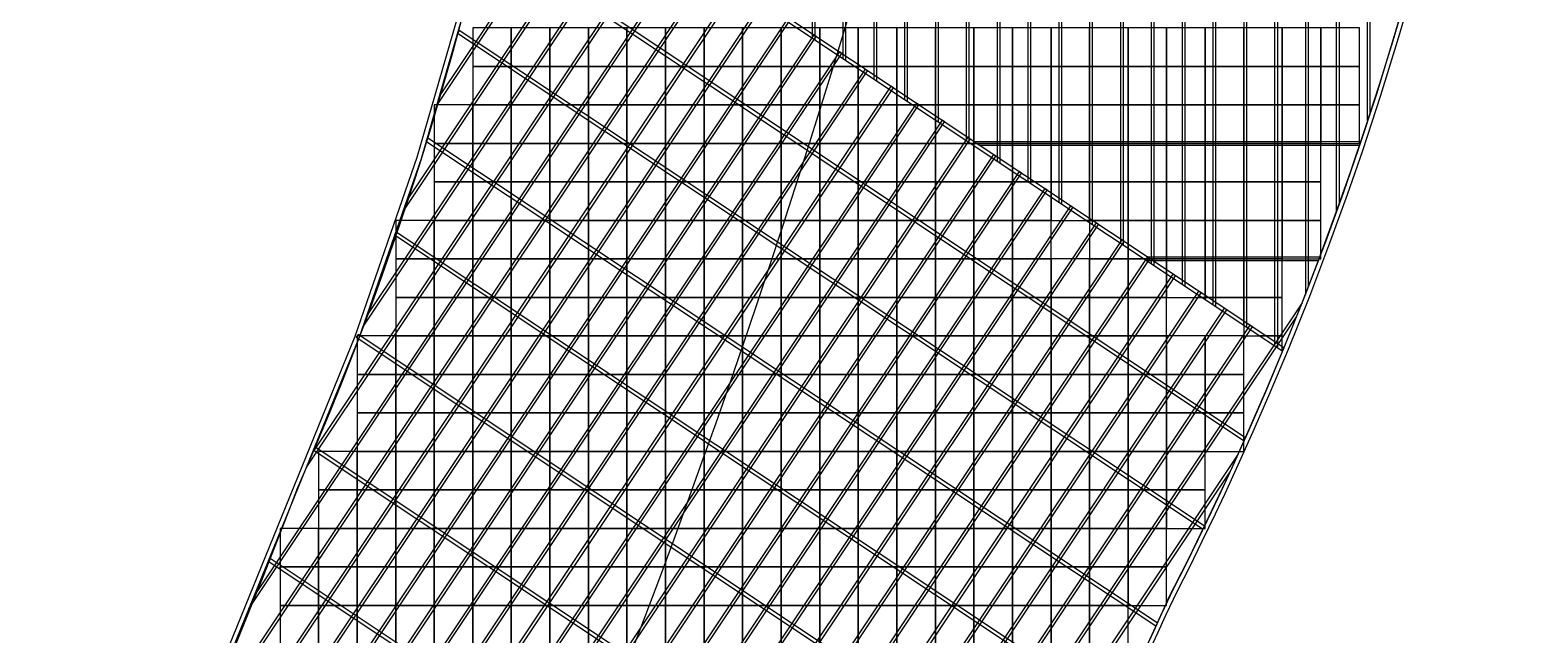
# Model space of a CAD drawing. Extents: x -31693 to 409283, y -98233 to 151957.
# Drawn here: x 124303 to 143796, y 47833 to 55688 of the extents above; entities that cross this region are included whole.
import ezdxf

# ---------------------------------------------------------------- set-up
doc = ezdxf.new("R2010")
doc.units = 0
doc.header["$LTSCALE"] = 1000
doc.header["$MEASUREMENT"] = 0
for name, color, linetype in [('500浮箱', 162, 'Continuous'), ('A-G-VISIBLE', 9, 'Continuous'), ('主龙骨', 4, 'Continuous'), ('边梁（14a槽钢', 3, 'Continuous'), ('龙骨', 10, 'Continuous')]:
    doc.layers.add(name, color=color, linetype=linetype)

# ---------------------------------------------------------------- blocks, each defined once
blk = doc.blocks.new('dasd')
at = {"layer": 'A-G-VISIBLE', "linetype": 'Continuous'}
for centre, radius, start, end in [((-132793.207, 42119.965), 43.092, 332.8786, 23.8551), ((-132804.182, 42118.48), 41.551, 336.2604, 20.1419), ((-132879.454, 42145.346), 121.404, 314.68966, 338.95615), ((-132898.334, 42165.736), 157.69, 318.2193, 335.49083)]:
    blk.add_arc(centre, radius, start, end, dxfattribs=at)

msp = doc.modelspace()

# ---------------------------------------------------------------- linework, layer by layer
at = {"layer": '500浮箱', "elevation": 2850}
for points in [[(130045, 55216), (130545, 55216), (130545, 55716), (130045, 55716)], [(130545, 55216), (131045, 55216), (131045, 55716), (130545, 55716)], [(131045, 55216), (131545, 55216), (131545, 55716), (131045, 55716)], [(131545, 55216), (132045, 55216), (132045, 55716), (131545, 55716)], [(132045, 55216), (132545, 55216), (132545, 55716), (132045, 55716)], [(132545, 55216), (133045, 55216), (133045, 55716), (132545, 55716)], [(133045, 55216), (133545, 55216), (133545, 55716), (133045, 55716)], [(133545, 55216), (134045, 55216), (134045, 55716), (133545, 55716)], [(134045, 55216), (134545, 55216), (134545, 55716), (134045, 55716)], [(134545, 55216), (135045, 55216), (135045, 55716), (134545, 55716)], [(135045, 55216), (135545, 55216), (135545, 55716), (135045, 55716)], [(135545, 55216), (136045, 55216), (136045, 55716), (135545, 55716)], [(136045, 55216), (136545, 55216), (136545, 55716), (136045, 55716)], [(136545, 55216), (137045, 55216), (137045, 55716), (136545, 55716)], [(137045, 55216), (137545, 55216), (137545, 55716), (137045, 55716)], [(137545, 55216), (138045, 55216), (138045, 55716), (137545, 55716)], [(138045, 55216), (138545, 55216), (138545, 55716), (138045, 55716)], [(138545, 55216), (139045, 55216), (139045, 55716), (138545, 55716)], [(139045, 55216), (139545, 55216), (139545, 55716), (139045, 55716)], [(139545, 55216), (140045, 55216), (140045, 55716), (139545, 55716)], [(140045, 55216), (140545, 55216), (140545, 55716), (140045, 55716)], [(140545, 55216), (141045, 55216), (141045, 55716), (140545, 55716)], [(141045, 55216), (141545, 55216), (141545, 55716), (141045, 55716)], [(130045, 54716), (130545, 54716), (130545, 55216), (130045, 55216)], [(130545, 54716), (131045, 54716), (131045, 55216), (130545, 55216)], [(131045, 54716), (131545, 54716), (131545, 55216), (131045, 55216)], [(131545, 54716), (132045, 54716), (132045, 55216), (131545, 55216)], [(132045, 54716), (132545, 54716), (132545, 55216), (132045, 55216)], [(132545, 54716), (133045, 54716), (133045, 55216), (132545, 55216)], [(133045, 54716), (133545, 54716), (133545, 55216), (133045, 55216)], [(133545, 54716), (134045, 54716), (134045, 55216), (133545, 55216)], [(134045, 54716), (134545, 54716), (134545, 55216), (134045, 55216)], [(134545, 54716), (135045, 54716), (135045, 55216), (134545, 55216)], [(135045, 54716), (135545, 54716), (135545, 55216), (135045, 55216)], [(135545, 54716), (136045, 54716), (136045, 55216), (135545, 55216)], [(136045, 54716), (136545, 54716), (136545, 55216), (136045, 55216)], [(136545, 54716), (137045, 54716), (137045, 55216), (136545, 55216)], [(137045, 54716), (137545, 54716), (137545, 55216), (137045, 55216)], [(137545, 54716), (138045, 54716), (138045, 55216), (137545, 55216)], [(138045, 54716), (138545, 54716), (138545, 55216), (138045, 55216)], [(138545, 54716), (139045, 54716), (139045, 55216), (138545, 55216)], [(139045, 54716), (139545, 54716), (139545, 55216), (139045, 55216)], [(139545, 54716), (140045, 54716), (140045, 55216), (139545, 55216)], [(140045, 54716), (140545, 54716), (140545, 55216), (140045, 55216)], [(140545, 54716), (141045, 54716), (141045, 55216), (140545, 55216)], [(141045, 54716), (141545, 54716), (141545, 55216), (141045, 55216)], [(129545, 54216), (130045, 54216), (130045, 54716), (129545, 54716)], [(130045, 54216), (130545, 54216), (130545, 54716), (130045, 54716)], [(130545, 54216), (131045, 54216), (131045, 54716), (130545, 54716)], [(131045, 54216), (131545, 54216), (131545, 54716), (131045, 54716)], [(131545, 54216), (132045, 54216), (132045, 54716), (131545, 54716)], [(132045, 54216), (132545, 54216), (132545, 54716), (132045, 54716)], [(132545, 54216), (133045, 54216), (133045, 54716), (132545, 54716)], [(133045, 54216), (133545, 54216), (133545, 54716), (133045, 54716)], [(133545, 54216), (134045, 54216), (134045, 54716), (133545, 54716)], [(134045, 54216), (134545, 54216), (134545, 54716), (134045, 54716)], [(134545, 54216), (135045, 54216), (135045, 54716), (134545, 54716)], [(135045, 54216), (135545, 54216), (135545, 54716), (135045, 54716)], [(135545, 54216), (136045, 54216), (136045, 54716), (135545, 54716)], [(136045, 54216), (136545, 54216), (136545, 54716), (136045, 54716)], [(136545, 54216), (137045, 54216), (137045, 54716), (136545, 54716)], [(137045, 54216), (137545, 54216), (137545, 54716), (137045, 54716)], [(137545, 54216), (138045, 54216), (138045, 54716), (137545, 54716)], [(138045, 54216), (138545, 54216), (138545, 54716), (138045, 54716)], [(138545, 54216), (139045, 54216), (139045, 54716), (138545, 54716)], [(139045, 54216), (139545, 54216), (139545, 54716), (139045, 54716)], [(139545, 54216), (140045, 54216), (140045, 54716), (139545, 54716)], [(140045, 54216), (140545, 54216), (140545, 54716), (140045, 54716)], [(140545, 54216), (141045, 54216), (141045, 54716), (140545, 54716)], [(141045, 54216), (141545, 54216), (141545, 54716), (141045, 54716)], [(129545, 53716), (130045, 53716), (130045, 54216), (129545, 54216)], [(130045, 53716), (130545, 53716), (130545, 54216), (130045, 54216)], [(130545, 53716), (131045, 53716), (131045, 54216), (130545, 54216)], [(131045, 53716), (131545, 53716), (131545, 54216), (131045, 54216)], [(131545, 53716), (132045, 53716), (132045, 54216), (131545, 54216)], [(132045, 53716), (132545, 53716), (132545, 54216), (132045, 54216)], [(132545, 53716), (133045, 53716), (133045, 54216), (132545, 54216)], [(133045, 53716), (133545, 53716), (133545, 54216), (133045, 54216)], [(133545, 53716), (134045, 53716), (134045, 54216), (133545, 54216)], [(134045, 53716), (134545, 53716), (134545, 54216), (134045, 54216)], [(134545, 53716), (135045, 53716), (135045, 54216), (134545, 54216)], [(135045, 53716), (135545, 53716), (135545, 54216), (135045, 54216)], [(135545, 53716), (136045, 53716), (136045, 54216), (135545, 54216)], [(136045, 53716), (136545, 53716), (136545, 54216), (136045, 54216)], [(136545, 53716), (137045, 53716), (137045, 54216), (136545, 54216)], [(137045, 53716), (137545, 53716), (137545, 54216), (137045, 54216)], [(137545, 53716), (138045, 53716), (138045, 54216), (137545, 54216)], [(138045, 53716), (138545, 53716), (138545, 54216), (138045, 54216)], [(138545, 53716), (139045, 53716), (139045, 54216), (138545, 54216)], [(139045, 53716), (139545, 53716), (139545, 54216), (139045, 54216)], [(139545, 53716), (140045, 53716), (140045, 54216), (139545, 54216)], [(140045, 53716), (140545, 53716), (140545, 54216), (140045, 54216)], [(140545, 53716), (141045, 53716), (141045, 54216), (140545, 54216)], [(129545, 53216), (130045, 53216), (130045, 53716), (129545, 53716)], [(130045, 53216), (130545, 53216), (130545, 53716), (130045, 53716)], [(130545, 53216), (131045, 53216), (131045, 53716), (130545, 53716)], [(131045, 53216), (131545, 53216), (131545, 53716), (131045, 53716)], [(131545, 53216), (132045, 53216), (132045, 53716), (131545, 53716)], [(132045, 53216), (132545, 53216), (132545, 53716), (132045, 53716)], [(132545, 53216), (133045, 53216), (133045, 53716), (132545, 53716)], [(133045, 53216), (133545, 53216), (133545, 53716), (133045, 53716)], [(133545, 53216), (134045, 53216), (134045, 53716), (133545, 53716)], [(134045, 53216), (134545, 53216), (134545, 53716), (134045, 53716)], [(134545, 53216), (135045, 53216), (135045, 53716), (134545, 53716)], [(135045, 53216), (135545, 53216), (135545, 53716), (135045, 53716)], [(135545, 53216), (136045, 53216), (136045, 53716), (135545, 53716)], [(136045, 53216), (136545, 53216), (136545, 53716), (136045, 53716)], [(136545, 53216), (137045, 53216), (137045, 53716), (136545, 53716)], [(137045, 53216), (137545, 53216), (137545, 53716), (137045, 53716)], [(137545, 53216), (138045, 53216), (138045, 53716), (137545, 53716)], [(138045, 53216), (138545, 53216), (138545, 53716), (138045, 53716)], [(138545, 53216), (139045, 53216), (139045, 53716), (138545, 53716)], [(139045, 53216), (139545, 53216), (139545, 53716), (139045, 53716)], [(139545, 53216), (140045, 53216), (140045, 53716), (139545, 53716)], [(140045, 53216), (140545, 53216), (140545, 53716), (140045, 53716)], [(140545, 53216), (141045, 53216), (141045, 53716), (140545, 53716)], [(129045, 52716), (129545, 52716), (129545, 53216), (129045, 53216)], [(129545, 52716), (130045, 52716), (130045, 53216), (129545, 53216)], [(130045, 52716), (130545, 52716), (130545, 53216), (130045, 53216)], [(130545, 52716), (131045, 52716), (131045, 53216), (130545, 53216)], [(131045, 52716), (131545, 52716), (131545, 53216), (131045, 53216)], [(131545, 52716), (132045, 52716), (132045, 53216), (131545, 53216)], [(132045, 52716), (132545, 52716), (132545, 53216), (132045, 53216)], [(132545, 52716), (133045, 52716), (133045, 53216), (132545, 53216)], [(133045, 52716), (133545, 52716), (133545, 53216), (133045, 53216)], [(133545, 52716), (134045, 52716), (134045, 53216), (133545, 53216)], [(134045, 52716), (134545, 52716), (134545, 53216), (134045, 53216)], [(134545, 52716), (135045, 52716), (135045, 53216), (134545, 53216)], [(135045, 52716), (135545, 52716), (135545, 53216), (135045, 53216)], [(135545, 52716), (136045, 52716), (136045, 53216), (135545, 53216)], [(136045, 52716), (136545, 52716), (136545, 53216), (136045, 53216)], [(136545, 52716), (137045, 52716), (137045, 53216), (136545, 53216)], [(137045, 52716), (137545, 52716), (137545, 53216), (137045, 53216)], [(138045, 52716), (138545, 52716), (138545, 53216), (138045, 53216)], [(138545, 52716), (139045, 52716), (139045, 53216), (138545, 53216)], [(139045, 52716), (139545, 52716), (139545, 53216), (139045, 53216)], [(139545, 52716), (140045, 52716), (140045, 53216), (139545, 53216)], [(140045, 52716), (140545, 52716), (140545, 53216), (140045, 53216)], [(140545, 52716), (141045, 52716), (141045, 53216), (140545, 53216)], [(129045, 52216), (129545, 52216), (129545, 52716), (129045, 52716)], [(129545, 52216), (130045, 52216), (130045, 52716), (129545, 52716)], [(130045, 52216), (130545, 52216), (130545, 52716), (130045, 52716)], [(130545, 52216), (131045, 52216), (131045, 52716), (130545, 52716)], [(131045, 52216), (131545, 52216), (131545, 52716), (131045, 52716)], [(131545, 52216), (132045, 52216), (132045, 52716), (131545, 52716)], [(132045, 52216), (132545, 52216), (132545, 52716), (132045, 52716)], [(132545, 52216), (133045, 52216), (133045, 52716), (132545, 52716)], [(133045, 52216), (133545, 52216), (133545, 52716), (133045, 52716)], [(133545, 52216), (134045, 52216), (134045, 52716), (133545, 52716)], [(134045, 52216), (134545, 52216), (134545, 52716), (134045, 52716)], [(134545, 52216), (135045, 52216), (135045, 52716), (134545, 52716)], [(135045, 52216), (135545, 52216), (135545, 52716), (135045, 52716)], [(135545, 52216), (136045, 52216), (136045, 52716), (135545, 52716)], [(136045, 52216), (136545, 52216), (136545, 52716), (136045, 52716)], [(136545, 52216), (137045, 52216), (137045, 52716), (136545, 52716)], [(137045, 52216), (137545, 52216), (137545, 52716), (137045, 52716)], [(137545, 52216), (138045, 52216), (138045, 52716), (137545, 52716)], [(138045, 52216), (138545, 52216), (138545, 52716), (138045, 52716)], [(138545, 52216), (139045, 52216), (139045, 52716), (138545, 52716)], [(139045, 52216), (139545, 52216), (139545, 52716), (139045, 52716)], [(139545, 52216), (140045, 52216), (140045, 52716), (139545, 52716)], [(140045, 52216), (140545, 52216), (140545, 52716), (140045, 52716)], [(129045, 51716), (129545, 51716), (129545, 52216), (129045, 52216)], [(129545, 51716), (130045, 51716), (130045, 52216), (129545, 52216)], [(130045, 51716), (130545, 51716), (130545, 52216), (130045, 52216)], [(130545, 51716), (131045, 51716), (131045, 52216), (130545, 52216)], [(131045, 51716), (131545, 51716), (131545, 52216), (131045, 52216)], [(131545, 51716), (132045, 51716), (132045, 52216), (131545, 52216)], [(132045, 51716), (132545, 51716), (132545, 52216), (132045, 52216)], [(132545, 51716), (133045, 51716), (133045, 52216), (132545, 52216)], [(133045, 51716), (133545, 51716), (133545, 52216), (133045, 52216)], [(133545, 51716), (134045, 51716), (134045, 52216), (133545, 52216)], [(134045, 51716), (134545, 51716), (134545, 52216), (134045, 52216)], [(134545, 51716), (135045, 51716), (135045, 52216), (134545, 52216)], [(135045, 51716), (135545, 51716), (135545, 52216), (135045, 52216)], [(135545, 51716), (136045, 51716), (136045, 52216), (135545, 52216)], [(136045, 51716), (136545, 51716), (136545, 52216), (136045, 52216)], [(136545, 51716), (137045, 51716), (137045, 52216), (136545, 52216)], [(137045, 51716), (137545, 51716), (137545, 52216), (137045, 52216)], [(137545, 51716), (138045, 51716), (138045, 52216), (137545, 52216)], [(138045, 51716), (138545, 51716), (138545, 52216), (138045, 52216)], [(138545, 51716), (139045, 51716), (139045, 52216), (138545, 52216)], [(140045, 51716), (140545, 51716), (140545, 52216), (140045, 52216)], [(128545, 51216), (129045, 51216), (129045, 51716), (128545, 51716)], [(129045, 51216), (129545, 51216), (129545, 51716), (129045, 51716)], [(129545, 51216), (130045, 51216), (130045, 51716), (129545, 51716)], [(130045, 51216), (130545, 51216), (130545, 51716), (130045, 51716)], [(130545, 51216), (131045, 51216), (131045, 51716), (130545, 51716)], [(131045, 51216), (131545, 51216), (131545, 51716), (131045, 51716)], [(131545, 51216), (132045, 51216), (132045, 51716), (131545, 51716)], [(132045, 51216), (132545, 51216), (132545, 51716), (132045, 51716)], [(132545, 51216), (133045, 51216), (133045, 51716), (132545, 51716)], [(133045, 51216), (133545, 51216), (133545, 51716), (133045, 51716)], [(133545, 51216), (134045, 51216), (134045, 51716), (133545, 51716)], [(134045, 51216), (134545, 51216), (134545, 51716), (134045, 51716)], [(134545, 51216), (135045, 51216), (135045, 51716), (134545, 51716)], [(135045, 51216), (135545, 51216), (135545, 51716), (135045, 51716)], [(135545, 51216), (136045, 51216), (136045, 51716), (135545, 51716)], [(136045, 51216), (136545, 51216), (136545, 51716), (136045, 51716)], [(136545, 51216), (137045, 51216), (137045, 51716), (136545, 51716)], [(137045, 51216), (137545, 51216), (137545, 51716), (137045, 51716)], [(137545, 51216), (138045, 51216), (138045, 51716), (137545, 51716)], [(138045, 51216), (138545, 51216), (138545, 51716), (138045, 51716)], [(138545, 51216), (139045, 51216), (139045, 51716), (138545, 51716)], [(139045, 51216), (139545, 51216), (139545, 51716), (139045, 51716)], [(139545, 51216), (140045, 51216), (140045, 51716), (139545, 51716)], [(128545, 50716), (129045, 50716), (129045, 51216), (128545, 51216)], [(129045, 50716), (129545, 50716), (129545, 51216), (129045, 51216)], [(129545, 50716), (130045, 50716), (130045, 51216), (129545, 51216)], [(130045, 50716), (130545, 50716), (130545, 51216), (130045, 51216)], [(130545, 50716), (131045, 50716), (131045, 51216), (130545, 51216)], [(131045, 50716), (131545, 50716), (131545, 51216), (131045, 51216)], [(131545, 50716), (132045, 50716), (132045, 51216), (131545, 51216)], [(132045, 50716), (132545, 50716), (132545, 51216), (132045, 51216)], [(132545, 50716), (133045, 50716), (133045, 51216), (132545, 51216)], [(133045, 50716), (133545, 50716), (133545, 51216), (133045, 51216)], [(133545, 50716), (134045, 50716), (134045, 51216), (133545, 51216)], [(134045, 50716), (134545, 50716), (134545, 51216), (134045, 51216)], [(134545, 50716), (135045, 50716), (135045, 51216), (134545, 51216)], [(135045, 50716), (135545, 50716), (135545, 51216), (135045, 51216)], [(135545, 50716), (136045, 50716), (136045, 51216), (135545, 51216)], [(136045, 50716), (136545, 50716), (136545, 51216), (136045, 51216)], [(136545, 50716), (137045, 50716), (137045, 51216), (136545, 51216)], [(137045, 50716), (137545, 50716), (137545, 51216), (137045, 51216)], [(137545, 50716), (138045, 50716), (138045, 51216), (137545, 51216)], [(138045, 50716), (138545, 50716), (138545, 51216), (138045, 51216)], [(138545, 50716), (139045, 50716), (139045, 51216), (138545, 51216)], [(139045, 50716), (139545, 50716), (139545, 51216), (139045, 51216)], [(139545, 50716), (140045, 50716), (140045, 51216), (139545, 51216)], [(128545, 50216), (129045, 50216), (129045, 50716), (128545, 50716)], [(129045, 50216), (129545, 50216), (129545, 50716), (129045, 50716)], [(129545, 50216), (130045, 50216), (130045, 50716), (129545, 50716)], [(130045, 50216), (130545, 50216), (130545, 50716), (130045, 50716)], [(130545, 50216), (131045, 50216), (131045, 50716), (130545, 50716)], [(131045, 50216), (131545, 50216), (131545, 50716), (131045, 50716)], [(131545, 50216), (132045, 50216), (132045, 50716), (131545, 50716)], [(132045, 50216), (132545, 50216), (132545, 50716), (132045, 50716)], [(132545, 50216), (133045, 50216), (133045, 50716), (132545, 50716)], [(133045, 50216), (133545, 50216), (133545, 50716), (133045, 50716)], [(133545, 50216), (134045, 50216), (134045, 50716), (133545, 50716)], [(134045, 50216), (134545, 50216), (134545, 50716), (134045, 50716)], [(134545, 50216), (135045, 50216), (135045, 50716), (134545, 50716)], [(135045, 50216), (135545, 50216), (135545, 50716), (135045, 50716)], [(135545, 50216), (136045, 50216), (136045, 50716), (135545, 50716)], [(136045, 50216), (136545, 50216), (136545, 50716), (136045, 50716)], [(136545, 50216), (137045, 50216), (137045, 50716), (136545, 50716)], [(137045, 50216), (137545, 50216), (137545, 50716), (137045, 50716)], [(137545, 50216), (138045, 50216), (138045, 50716), (137545, 50716)], [(138045, 50216), (138545, 50216), (138545, 50716), (138045, 50716)], [(138545, 50216), (139045, 50216), (139045, 50716), (138545, 50716)], [(139045, 50216), (139545, 50216), (139545, 50716), (139045, 50716)], [(139545, 50216), (140045, 50216), (140045, 50716), (139545, 50716)], [(128045, 49716), (128545, 49716), (128545, 50216), (128045, 50216)], [(128545, 49716), (129045, 49716), (129045, 50216), (128545, 50216)], [(129045, 49716), (129545, 49716), (129545, 50216), (129045, 50216)], [(129545, 49716), (130045, 49716), (130045, 50216), (129545, 50216)], [(130045, 49716), (130545, 49716), (130545, 50216), (130045, 50216)], [(130545, 49716), (131045, 49716), (131045, 50216), (130545, 50216)], [(131045, 49716), (131545, 49716), (131545, 50216), (131045, 50216)], [(131545, 49716), (132045, 49716), (132045, 50216), (131545, 50216)], [(132045, 49716), (132545, 49716), (132545, 50216), (132045, 50216)], [(132545, 49716), (133045, 49716), (133045, 50216), (132545, 50216)], [(133045, 49716), (133545, 49716), (133545, 50216), (133045, 50216)], [(133545, 49716), (134045, 49716), (134045, 50216), (133545, 50216)], [(134045, 49716), (134545, 49716), (134545, 50216), (134045, 50216)], [(134545, 49716), (135045, 49716), (135045, 50216), (134545, 50216)], [(135045, 49716), (135545, 49716), (135545, 50216), (135045, 50216)], [(135545, 49716), (136045, 49716), (136045, 50216), (135545, 50216)], [(136045, 49716), (136545, 49716), (136545, 50216), (136045, 50216)], [(136545, 49716), (137045, 49716), (137045, 50216), (136545, 50216)], [(137045, 49716), (137545, 49716), (137545, 50216), (137045, 50216)], [(137545, 49716), (138045, 49716), (138045, 50216), (137545, 50216)], [(138045, 49716), (138545, 49716), (138545, 50216), (138045, 50216)], [(138545, 49716), (139045, 49716), (139045, 50216), (138545, 50216)], [(139045, 49716), (139545, 49716), (139545, 50216), (139045, 50216)], [(128045, 49216), (128545, 49216), (128545, 49716), (128045, 49716)], [(128545, 49216), (129045, 49216), (129045, 49716), (128545, 49716)], [(129045, 49216), (129545, 49216), (129545, 49716), (129045, 49716)], [(129545, 49216), (130045, 49216), (130045, 49716), (129545, 49716)], [(130045, 49216), (130545, 49216), (130545, 49716), (130045, 49716)], [(130545, 49216), (131045, 49216), (131045, 49716), (130545, 49716)], [(131045, 49216), (131545, 49216), (131545, 49716), (131045, 49716)], [(131545, 49216), (132045, 49216), (132045, 49716), (131545, 49716)], [(132045, 49216), (132545, 49216), (132545, 49716), (132045, 49716)], [(132545, 49216), (133045, 49216), (133045, 49716), (132545, 49716)], [(133045, 49216), (133545, 49216), (133545, 49716), (133045, 49716)], [(133545, 49216), (134045, 49216), (134045, 49716), (133545, 49716)], [(134045, 49216), (134545, 49216), (134545, 49716), (134045, 49716)], [(134545, 49216), (135045, 49216), (135045, 49716), (134545, 49716)], [(135045, 49216), (135545, 49216), (135545, 49716), (135045, 49716)], [(135545, 49216), (136045, 49216), (136045, 49716), (135545, 49716)], [(136045, 49216), (136545, 49216), (136545, 49716), (136045, 49716)], [(136545, 49216), (137045, 49216), (137045, 49716), (136545, 49716)], [(137045, 49216), (137545, 49216), (137545, 49716), (137045, 49716)], [(137545, 49216), (138045, 49216), (138045, 49716), (137545, 49716)], [(138045, 49216), (138545, 49216), (138545, 49716), (138045, 49716)], [(138545, 49216), (139045, 49216), (139045, 49716), (138545, 49716)], [(139045, 49216), (139545, 49216), (139545, 49716), (139045, 49716)], [(127545, 48716), (128045, 48716), (128045, 49216), (127545, 49216)], [(128045, 48716), (128545, 48716), (128545, 49216), (128045, 49216)], [(128545, 48716), (129045, 48716), (129045, 49216), (128545, 49216)], [(129045, 48716), (129545, 48716), (129545, 49216), (129045, 49216)], [(129545, 48716), (130045, 48716), (130045, 49216), (129545, 49216)], [(130045, 48716), (130545, 48716), (130545, 49216), (130045, 49216)], [(130545, 48716), (131045, 48716), (131045, 49216), (130545, 49216)], [(131045, 48716), (131545, 48716), (131545, 49216), (131045, 49216)], [(131545, 48716), (132045, 48716), (132045, 49216), (131545, 49216)], [(132045, 48716), (132545, 48716), (132545, 49216), (132045, 49216)], [(132545, 48716), (133045, 48716), (133045, 49216), (132545, 49216)], [(133045, 48716), (133545, 48716), (133545, 49216), (133045, 49216)], [(133545, 48716), (134045, 48716), (134045, 49216), (133545, 49216)], [(134045, 48716), (134545, 48716), (134545, 49216), (134045, 49216)], [(134545, 48716), (135045, 48716), (135045, 49216), (134545, 49216)], [(135045, 48716), (135545, 48716), (135545, 49216), (135045, 49216)], [(135545, 48716), (136045, 48716), (136045, 49216), (135545, 49216)], [(136045, 48716), (136545, 48716), (136545, 49216), (136045, 49216)], [(136545, 48716), (137045, 48716), (137045, 49216), (136545, 49216)], [(137045, 48716), (137545, 48716), (137545, 49216), (137045, 49216)], [(137545, 48716), (138045, 48716), (138045, 49216), (137545, 49216)], [(138045, 48716), (138545, 48716), (138545, 49216), (138045, 49216)], [(138545, 48716), (139045, 48716), (139045, 49216), (138545, 49216)], [(127545, 48216), (128045, 48216), (128045, 48716), (127545, 48716)], [(128045, 48216), (128545, 48216), (128545, 48716), (128045, 48716)], [(128545, 48216), (129045, 48216), (129045, 48716), (128545, 48716)], [(129045, 48216), (129545, 48216), (129545, 48716), (129045, 48716)], [(129545, 48216), (130045, 48216), (130045, 48716), (129545, 48716)], [(130045, 48216), (130545, 48216), (130545, 48716), (130045, 48716)], [(130545, 48216), (131045, 48216), (131045, 48716), (130545, 48716)], [(131045, 48216), (131545, 48216), (131545, 48716), (131045, 48716)], [(131545, 48216), (132045, 48216), (132045, 48716), (131545, 48716)], [(132045, 48216), (132545, 48216), (132545, 48716), (132045, 48716)], [(132545, 48216), (133045, 48216), (133045, 48716), (132545, 48716)], [(133045, 48216), (133545, 48216), (133545, 48716), (133045, 48716)], [(133545, 48216), (134045, 48216), (134045, 48716), (133545, 48716)], [(134045, 48216), (134545, 48216), (134545, 48716), (134045, 48716)], [(134545, 48216), (135045, 48216), (135045, 48716), (134545, 48716)], [(135045, 48216), (135545, 48216), (135545, 48716), (135045, 48716)], [(135545, 48216), (136045, 48216), (136045, 48716), (135545, 48716)], [(136045, 48216), (136545, 48216), (136545, 48716), (136045, 48716)], [(136545, 48216), (137045, 48216), (137045, 48716), (136545, 48716)], [(137045, 48216), (137545, 48216), (137545, 48716), (137045, 48716)], [(137545, 48216), (138045, 48216), (138045, 48716), (137545, 48716)], [(138045, 48216), (138545, 48216), (138545, 48716), (138045, 48716)], [(138545, 48216), (139045, 48216), (139045, 48716), (138545, 48716)], [(127545, 47716), (128045, 47716), (128045, 48216), (127545, 48216)], [(128045, 47716), (128545, 47716), (128545, 48216), (128045, 48216)], [(128545, 47716), (129045, 47716), (129045, 48216), (128545, 48216)], [(129045, 47716), (129545, 47716), (129545, 48216), (129045, 48216)], [(129545, 47716), (130045, 47716), (130045, 48216), (129545, 48216)], [(130045, 47716), (130545, 47716), (130545, 48216), (130045, 48216)], [(130545, 47716), (131045, 47716), (131045, 48216), (130545, 48216)], [(131045, 47716), (131545, 47716), (131545, 48216), (131045, 48216)], [(131545, 47716), (132045, 47716), (132045, 48216), (131545, 48216)], [(132045, 47716), (132545, 47716), (132545, 48216), (132045, 48216)], [(132545, 47716), (133045, 47716), (133045, 48216), (132545, 48216)], [(133045, 47716), (133545, 47716), (133545, 48216), (133045, 48216)], [(133545, 47716), (134045, 47716), (134045, 48216), (133545, 48216)], [(134045, 47716), (134545, 47716), (134545, 48216), (134045, 48216)], [(134545, 47716), (135045, 47716), (135045, 48216), (134545, 48216)], [(135045, 47716), (135545, 47716), (135545, 48216), (135045, 48216)], [(135545, 47716), (136045, 47716), (136045, 48216), (135545, 48216)], [(136045, 47716), (136545, 47716), (136545, 48216), (136045, 48216)], [(136545, 47716), (137045, 47716), (137045, 48216), (136545, 48216)], [(137045, 47716), (137545, 47716), (137545, 48216), (137045, 48216)], [(137545, 47716), (138045, 47716), (138045, 48216), (137545, 48216)], [(138045, 47716), (138545, 47716), (138545, 48216), (138045, 48216)]]:
    msp.add_lwpolyline(points, close=True, dxfattribs=at)
for points in [[(138045, 53190), (138045, 53216), (138006, 53216)], [(139545, 52190), (139545, 52216), (139506, 52216)], [(140045, 51857), (140045, 52216), (139545, 52216), (139545, 52190)], [(140545, 51523), (140545, 51716), (140256, 51716)]]:
    msp.add_lwpolyline(points, dxfattribs=at)
at = {"layer": '主龙骨'}
for p, q in [((127401, 48785, 2850), (136416, 42775, 2850)), ((136436, 42814, 2850), (127418, 48826, 2850)), ((127557, 48734, 2850), (127533, 48698, 2850))]:
    msp.add_line(p, q, dxfattribs=at)
at = {"layer": '主龙骨', "elevation": 2850}
for points in [[(140566, 51560), (130474, 58288), (130450, 58252), (140550, 51520)], [(140067, 50393), (130182, 56984), (130158, 56948), (140049, 50353)], [(139545, 49242), (129869, 55682), (129845, 55646), (139517, 49208)], [(138923, 47989), (129462, 54283), (129438, 54247), (138905, 47950)], [(141563, 54237), (136551, 54237), (136616, 54194), (141549, 54194)], [(138392, 46843), (129053, 53063), (129030, 53028), (138374, 46804)], [(141030, 52737), (138795, 52737), (138795, 52694), (141013, 52694)], [(137792, 45576), (128557, 51734), (128533, 51698), (137774, 45537)], [(137120, 44191), (128000, 50271), (127976, 50235), (137101, 44152)]]:
    msp.add_lwpolyline(points, dxfattribs=at)
at = {"layer": '边梁（14a槽钢', "elevation": 2850}
for points in [[(142215, 56364), (141998, 55612), (141765, 54855), (141530, 54137), (141333, 53568), (141105, 52939), (140843, 52251), (140566, 51560), (140332, 51000), (140111, 50492), (139895, 50013), (139747, 49692), (139622, 49427), (139450, 49070), (139288, 48740), (139131, 48428), (138978, 48109), (138873, 47879), (138779, 47676)], [(142271, 56349), (142054, 55595), (141820, 54838), (141585, 54119), (141388, 53549), (141159, 52919), (140897, 52230), (140620, 51538), (140385, 50977), (140164, 50469), (139948, 49989), (139800, 49667), (139674, 49402), (139503, 49045), (139340, 48714), (139183, 48402), (139031, 48085), (138925, 47855), (138832, 47652)], [(114695, 24920), (118091, 30184), (120994, 35218), (123663, 40405), (126146, 45871), (128518, 51712), (129324, 54038), (129846, 55848)], [(114743, 24888), (118140, 30154), (121045, 35190), (123715, 40380), (126199, 45848), (128573, 51691), (129379, 54020), (129902, 55833)]]:
    msp.add_lwpolyline(points, dxfattribs=at)
at = {"layer": '龙骨'}
for p, q in [((140085, 51830, 2850), (140085, 85215, 2850)), ((140045, 85175, 2850), (140045, 51857, 2850)), ((139685, 52096, 2850), (139685, 84816, 2850)), ((139645, 84776, 2850), (139645, 52123, 2850)), ((139285, 52363, 2850), (139285, 84416, 2850)), ((140445, 84464, 2850), (140445, 51590, 2850)), ((139245, 84376, 2850), (139245, 52390, 2850)), ((140485, 51563, 2850), (140485, 84369, 2850)), ((138885, 52630, 2850), (138885, 84017, 2850)), ((138845, 83977, 2850), (138845, 52656, 2850)), ((138445, 83578, 2850), (138445, 52923, 2850)), ((138485, 52896, 2850), (138485, 83617, 2850)), ((140845, 83516, 2850), (140845, 52255, 2850)), ((140885, 52360, 2850), (140885, 83421, 2850)), ((138045, 83178, 2850), (138045, 53190, 2850)), ((138085, 53163, 2850), (138085, 83218, 2850)), ((137645, 82779, 2850), (137645, 53456, 2850)), ((137685, 53430, 2850), (137685, 82819, 2850)), ((141245, 82521, 2850), (141245, 53324, 2850)), ((137245, 82379, 2850), (137245, 53723, 2850)), ((137285, 53696, 2850), (137285, 82419, 2850)), ((141285, 53435, 2850), (141285, 82404, 2850)), ((136845, 81980, 2850), (136845, 53990, 2850)), ((136885, 53963, 2850), (136885, 82020, 2850)), ((136445, 81580, 2850), (136445, 54256, 2850)), ((136485, 54230, 2850), (136485, 81620, 2850)), ((141645, 81349, 2850), (141645, 54488, 2850)), ((136045, 81181, 2850), (136045, 54523, 2850)), ((136085, 54496, 2850), (136085, 81221, 2850)), ((141685, 54610, 2850), (141685, 81231, 2850)), ((135645, 80781, 2850), (135645, 54790, 2850)), ((135685, 54763, 2850), (135685, 80821, 2850)), ((135245, 80382, 2850), (135245, 55056, 2850)), ((135285, 55030, 2850), (135285, 80422, 2850)), ((134845, 79983, 2850), (134845, 55323, 2850)), ((134885, 55296, 2850), (134885, 80022, 2850)), ((134445, 79583, 2850), (134445, 55590, 2850)), ((134485, 55563, 2850), (134485, 79623, 2850)), ((129577, 54708, 2850), (131506, 57600, 2850)), ((131472, 57623, 2850), (129614, 54835, 2850)), ((129140, 53331, 2850), (131838, 57379, 2850)), ((131805, 57401, 2850), (129192, 53481, 2850)), ((128621, 51831, 2850), (132171, 57157, 2850)), ((132138, 57179, 2850), (128673, 51981, 2850)), ((127892, 50017, 2850), (132504, 56935, 2850)), ((132471, 56957, 2850), (127967, 50201, 2850)), ((132804, 56735, 2850), (127217, 48355, 2850)), ((127142, 48170, 2850), (132837, 56713, 2850)), ((126392, 46324, 2850), (133170, 56491, 2850)), ((133136, 56513, 2850), (126467, 46509, 2850)), ((125435, 44168, 2850), (133503, 56269, 2850)), ((133469, 56291, 2850), (125538, 44394, 2850)), ((124407, 41904, 2850), (133835, 56047, 2850)), ((133802, 56070, 2850), (124510, 42130, 2850)), ((123183, 39347, 2850), (134168, 55825, 2850)), ((134135, 55848, 2850), (123346, 39663, 2850)), ((121558, 36187, 2850), (134501, 55604, 2850)), ((134468, 55626, 2850), (121720, 36503, 2850)), ((134501, 55604, 2850), (134468, 55626, 2850)), ((118932, 31527, 2850), (134834, 55382, 2850)), ((134801, 55404, 2850), (119241, 32062, 2850)), ((134834, 55382, 2850), (134801, 55404, 2850)), ((135133, 55182, 2850), (103298, 7425, 2850)), ((135167, 55160, 2850), (135133, 55182, 2850)), ((103350, 7431, 2850), (135167, 55160, 2850)), ((135466, 54960, 2850), (103821, 7489, 2850)), ((103874, 7495, 2850), (135500, 54938, 2850)), ((135500, 54938, 2850), (135466, 54960, 2850)), ((135799, 54738, 2850), (104345, 7553, 2850)), ((104397, 7559, 2850), (135832, 54716, 2850)), ((135832, 54716, 2850), (135799, 54738, 2850)), ((136132, 54516, 2850), (104868, 7617, 2850)), ((104921, 7624, 2850), (136165, 54494, 2850)), ((136165, 54494, 2850), (136132, 54516, 2850)), ((136465, 54295, 2850), (105392, 7681, 2850)), ((105444, 7688, 2850), (136498, 54272, 2850)), ((136498, 54272, 2850), (136465, 54295, 2850)), ((136798, 54073, 2850), (105915, 7745, 2850)), ((105968, 7752, 2850), (136831, 54051, 2850)), ((136831, 54051, 2850), (136798, 54073, 2850)), ((137130, 53851, 2850), (106439, 7810, 2850)), ((106491, 7816, 2850), (137164, 53829, 2850)), ((137164, 53829, 2850), (137130, 53851, 2850)), ((137463, 53629, 2850), (106962, 7874, 2850)), ((137496, 53607, 2850), (137463, 53629, 2850)), ((107015, 7880, 2850), (137496, 53607, 2850)), ((137796, 53407, 2850), (107486, 7938, 2850)), ((107538, 7944, 2850), (137829, 53385, 2850)), ((137829, 53385, 2850), (137796, 53407, 2850)), ((138129, 53185, 2850), (108009, 8002, 2850)), ((108062, 8008, 2850), (138162, 53163, 2850)), ((138162, 53163, 2850), (138129, 53185, 2850)), ((138462, 52963, 2850), (108533, 8066, 2850)), ((108585, 8072, 2850), (138495, 52941, 2850)), ((138495, 52941, 2850), (138462, 52963, 2850)), ((138795, 52742, 2850), (109056, 8130, 2850)), ((109109, 8137, 2850), (138828, 52719, 2850)), ((138828, 52719, 2850), (138795, 52742, 2850)), ((139127, 52520, 2850), (109580, 8194, 2850)), ((109632, 8201, 2850), (139161, 52497, 2850)), ((139161, 52497, 2850), (139127, 52520, 2850)), ((139460, 52298, 2850), (110103, 8258, 2850)), ((110156, 8265, 2850), (139493, 52276, 2850)), ((139493, 52276, 2850), (139460, 52298, 2850)), ((139793, 52076, 2850), (110627, 8323, 2850)), ((110679, 8329, 2850), (139826, 52054, 2850)), ((140801, 52145, 2850), (111674, 8451, 2850)), ((139826, 52054, 2850), (139793, 52076, 2850)), ((140126, 51854, 2850), (111150, 8387, 2850)), ((111726, 8457, 2850), (140728, 51965, 2850)), ((140159, 51832, 2850), (140126, 51854, 2850)), ((111203, 8393, 2850), (140159, 51832, 2850)), ((140492, 51610, 2850), (140459, 51632, 2850)), ((139969, 50176, 2850), (112197, 8515, 2850)), ((112250, 8521, 2850), (139867, 49951, 2850))]:
    msp.add_line(p, q, dxfattribs=at)
at = {"layer": '龙骨', "elevation": 2850}
msp.add_lwpolyline([(106438, 7751, 0.149253), (137795, 67716, 0.360669), (95631, 110043, 0.058715), (17434, 114815, 3.295268)], format="xyb", dxfattribs=at)

# ---------------------------------------------------------------- block references
at = {"xscale": 1000, "yscale": 1000, "zscale": 1000}
msp.add_blockref('dasd', (132893911, -42052037, 2850), dxfattribs=at)

doc.saveas('drawing.dxf')
